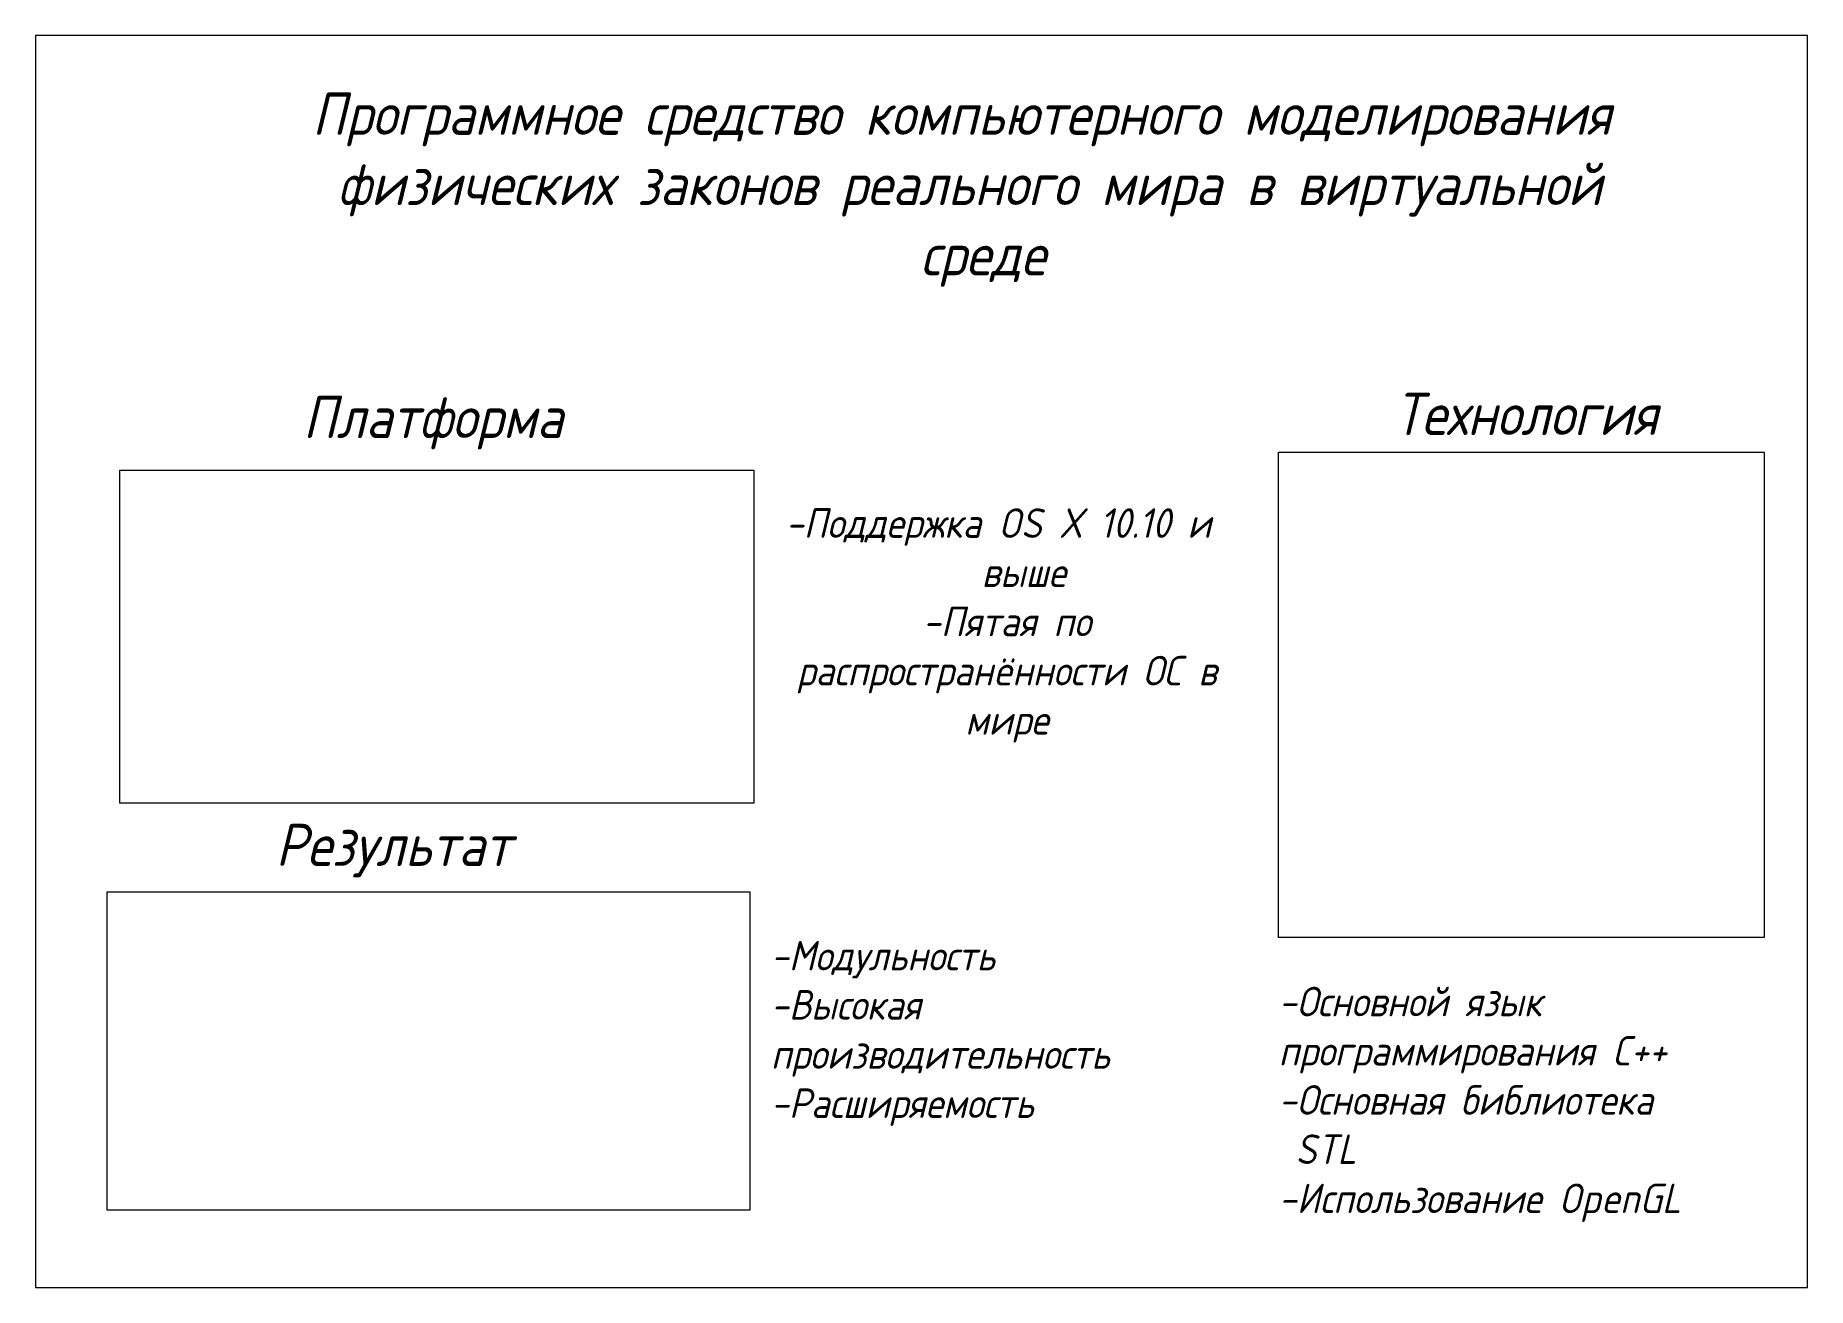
# Model space of a CAD drawing. Header units: millimetres. Extents: x 0 to 841, y 0 to 594.
import ezdxf

# ---------------------------------------------------------------- set-up
doc = ezdxf.new("R2010")
doc.units = ezdxf.units.MM
doc.header["$LTSCALE"] = 0.5
doc.layers.get('Defpoints').update_dxf_attribs({"color": 5, "lineweight": 0})
doc.styles.get("Standard").update_dxf_attribs({"font": 'ISOCPEUI.TTF', "width": 0.9})
picture_1 = doc.add_image_def('image1.jpg', size_in_pixel=(1200, 630))
picture_2 = doc.add_image_def('image2.png', size_in_pixel=(1024, 1024))
picture_3 = doc.add_image_def('image3.png', size_in_pixel=(1268, 628))

msp = doc.modelspace()

# ---------------------------------------------------------------- linework, layer by layer
at = {"layer": 'Defpoints', "lineweight": 0, "transparency": 33554687}
msp.add_lwpolyline([(0, 0), (841, 0), (841, 594), (0, 594)], close=True, dxfattribs=at).dxf.unprotected_set("ltscale", 0)

# ---------------------------------------------------------------- texts
at = {"lineweight": 20}
for s, width, gutter_width, heights, insert, char_height, attachment_point in [('\\pi3.46734;{\\fISOCPEUR|b0|i1|c204|p34;Программное средство компьютерного моделирования \\P\\pi15.46734;физических законов реального мира в виртуальной \\P\\pi292.14916;среде}', 645.1165, 35, [115.33], (127.87, 566.85), 20, 1), ('{\\fISOCPEUR|b0|i1|c204|p34;Платформа}', 172.8213, 35, [0], (127, 423), 20, 1), ('{\\fISOCPEUR|b0|i1|c204|p34;Технология}', 172.8213, 35, [0], (645, 424.44), 20, 1), ('\\P-{\\fISOCPEUR|b0|i1|c204|p34;Поддержка} OS X 10.10 {\\fISOCPEUR|b0|i1|c204|p34;и}     {\\fISOCPEUR|b0|i1|c204|p34;выше}\\P-{\\fISOCPEUR|b0|i1|c204|p34;Пятая} {\\fISOCPEUR|b0|i1|c204|p34;по} {\\fISOCPEUR|b0|i1|c204|p34;распространённости} {\\fISOCPEUR|b0|i1|c204|p34;ОС} {\\fISOCPEUR|b0|i1|c204|p34;в} {\\fISOCPEUR|b0|i1|c204|p34;мире}', 224.4357, 70, [0], (461, 393), 14, 2), ('{\\fISOCPEUR|b0|i1|c204|p34;Результат}', 172.8213, 35, [0], (114, 220), 20, 1), ('\\P-{\\fISOCPEUR|b0|i1|c204|p34;Модульность}\\P-{\\fISOCPEUR|b0|i1|c204|p34;Высокая} {\\fISOCPEUR|b0|i1|c204|p34;производительность}\\P-{\\fISOCPEUR|b0|i1|c204|p34;Расширяемость}', 218.9823, 70, [0], (349, 187.79), 14, 1), ('\\P-{\\fISOCPEUR|b0|i1|c204|p34;Основной} {\\fISOCPEUR|b0|i1|c204|p34;язык} {\\fISOCPEUR|b0|i1|c204|p34;программирования} C++\\P-{\\fISOCPEUR|b0|i1|c204|p34;Основная} {\\fISOCPEUR|b0|i1|c204|p34;библиотека} \\P STL\\P-{\\fISOCPEUR|b0|i1|c204|p34;Использование} OpenGL', 271.6455, 70, [0], (590, 166), 14, 1)]:
    msp.add_mtext_dynamic_manual_height_columns(s, width=width, gutter_width=gutter_width, heights=heights, dxfattribs=dict(at, insert=insert, char_height=char_height, attachment_point=attachment_point))

# ---------------------------------------------------------------- pictures from other files: only their frames are drawn
image = msp.add_image(picture_2, insert=(590, 166), size_in_units=(230.38, 230.38), dxfattribs=at)
image.dxf.flags = 7
image = msp.add_image(picture_1, insert=(40, 229.81), size_in_units=(301, 158.02), dxfattribs=at)
image.dxf.flags = 7
image = msp.add_image(picture_3, insert=(34, 36.73), size_in_units=(305, 151.06), dxfattribs=at)
image.dxf.flags = 7

doc.saveas('drawing.dxf')
